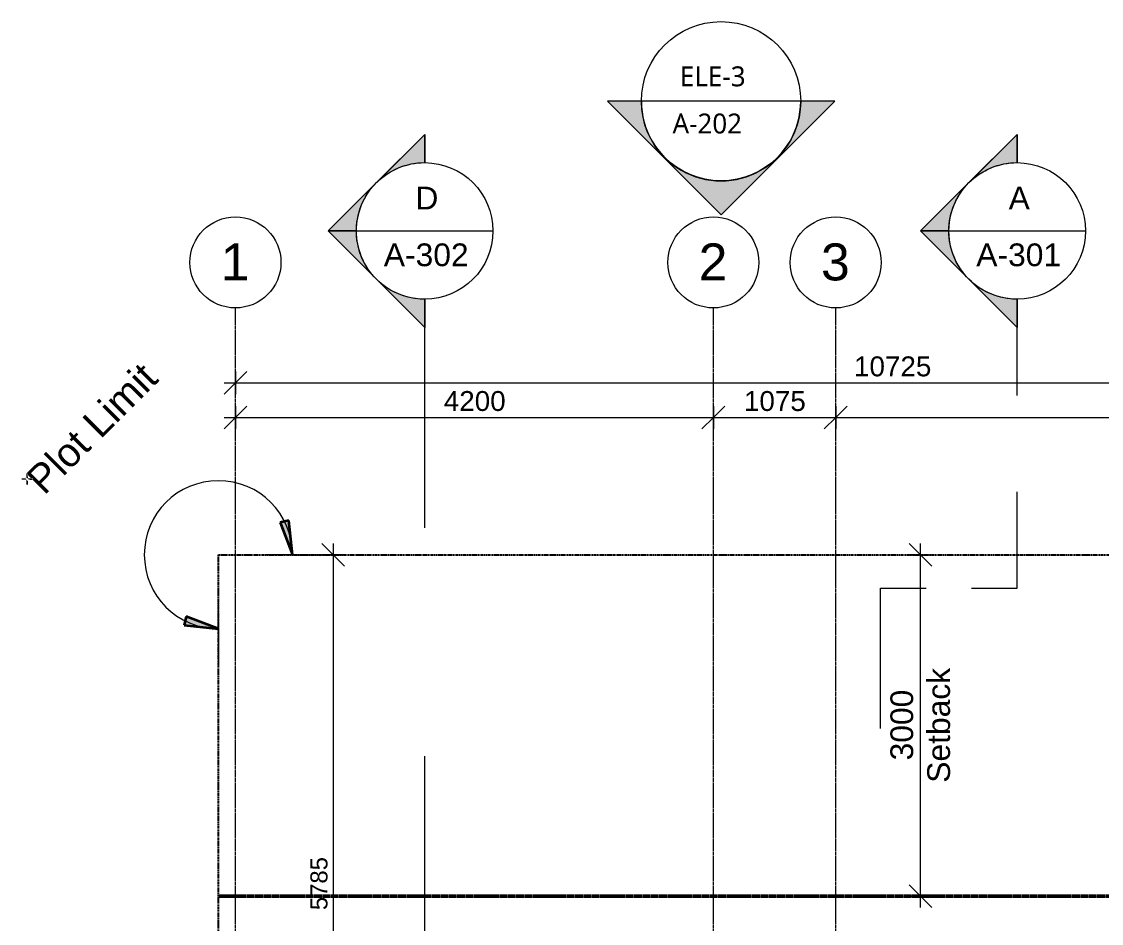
# Model space of a CAD drawing. Header units: millimetres. Extents: x -12746 to 1016489, y -409013 to 338495.
# Drawn here: x -8993 to 496, y 9682 to 17608 of the extents above; entities that cross this region are included whole.
import ezdxf

# ---------------------------------------------------------------- set-up
doc = ezdxf.new("R2010")
doc.units = ezdxf.units.MM
for name, pattern in [('Dash dot2', [6, 3, -1.5, 0, -1.5]), ('Double dash', [55, 20, -5, 10, -5, 10, -5]), ('Grid Line', [22.225, 12.7, -3.175, 3.175, -3.175])]:
    doc.linetypes.add(name, pattern=pattern)
for name, color, linetype, lineweight in [('A-ANNO-DIMS', 211, 'Continuous', 9), ('A-ANNO-DIMS-100', 211, 'Continuous', 9), ('A-ANNO-NOTE', 131, 'Continuous', 9), ('A-DETL', 90, 'Continuous', 9), ('C-PROP-LINE', 91, 'Double dash', 25), ('G-ANNO-SYMB', 111, 'Continuous', 9), ('S-GRID', 1, 'Continuous', 9), ('S-GRID-IDEN', 1, 'Continuous', 9)]:
    doc.layers.add(name, color=color, linetype=linetype, lineweight=lineweight)
doc.styles.add('Arial', font='arial.ttf', dxfattribs={"height": 150})
doc.styles.add('Arial_1', font='arial.ttf', dxfattribs={"height": 325})
doc.styles.add('Arial_2', font='arial.ttf', dxfattribs={"height": 200})
doc.styles.add('Arial_3', font='arial.ttf', dxfattribs={"height": 250})
doc.styles.add('Arial_6', font='arial.ttf', dxfattribs={"height": 175})
doc.styles.add('Lucida Sans Unicode', font='l_10646.ttf', dxfattribs={"height": 175})
doc.dimstyles.new('100', dxfattribs={"dimscale": 304.8, "dimtxt": 153.03891, "dimasz": 0.656168, "dimexe": 0.328084, "dimexo": 0.0625, "dimgap": 0.016404, "dimtad": 1, "dimdec": 0, "dimzin": 0, "dimdsep": 46, "dimtxsty": 'Arial', "dimblk1": 'OBLIQUE', "dimblk2": 'OBLIQUE', "dimsah": 1, "dimcen": 0.09, "dimdle": 0.328084, "dimazin": 0, "dimtfac": 1, "dimtdec": 4, "dimtix": 1, "dimtmove": 0, "dimatfit": 3, "dimfxl": 0.328084, "dimfxlon": 1, "dimtvp": 1, "dimtolj": 1, "dimtzin": 0, "dimarcsym": 2})
doc.dimstyles.new('grid-dim', dxfattribs={"dimscale": 304.8, "dimtxt": 178.545395, "dimasz": 0.656168, "dimexe": 0.328084, "dimexo": 0.0625, "dimgap": 0.016404, "dimtad": 1, "dimdec": 0, "dimzin": 0, "dimdsep": 46, "dimtxsty": 'Arial_6', "dimblk1": 'OBLIQUE', "dimblk2": 'OBLIQUE', "dimsah": 1, "dimcen": 0.09, "dimdle": 0.328084, "dimazin": 0, "dimtfac": 1, "dimtdec": 4, "dimtix": 1, "dimtmove": 0, "dimatfit": 3, "dimfxl": 0.328084, "dimfxlon": 1, "dimtvp": 1, "dimtolj": 1, "dimtzin": 0, "dimarcsym": 2})
doc.dimstyles.new('grid-dim_1', dxfattribs={"dimscale": 304.8, "dimtxt": 178.545395, "dimasz": 0.656168, "dimexe": 0.328084, "dimexo": 0.0625, "dimgap": 0.016404, "dimtad": 1, "dimdec": 0, "dimzin": 0, "dimdsep": 46, "dimtxsty": 'Arial_6', "dimblk1": 'OBLIQUE', "dimblk2": 'OBLIQUE', "dimsah": 1, "dimcen": 0.09, "dimdle": 0.328084, "dimazin": 0, "dimtfac": 1, "dimtdec": 4, "dimtix": 1, "dimtmove": 2, "dimatfit": 3, "dimfxl": 0.328084, "dimfxlon": 1, "dimtvp": 1, "dimtolj": 1, "dimtzin": 0, "dimarcsym": 2})
doc.dimstyles.new('Plot-limit-text', dxfattribs={"dimscale": 304.8, "dimtxt": 255.06485, "dimasz": 0.984252, "dimexe": 0.787402, "dimexo": 0.492126, "dimgap": 0.574147, "dimtad": 1, "dimdec": 0, "dimzin": 0, "dimdsep": 46, "dimtxsty": 'Arial_3', "dimsah": 1, "dimcen": 0.09, "dimazin": 0, "dimtfac": 1, "dimtdec": 4, "dimtix": 1, "dimtmove": 2, "dimatfit": 3, "dimfxl": 1, "dimtvp": 1, "dimtolj": 1, "dimtzin": 0, "dimarcsym": 2})
doc.dimstyles.new('Setback-dim', dxfattribs={"dimscale": 304.8, "dimtxt": 204.05188, "dimasz": 0.656168, "dimexe": 0.328084, "dimexo": 0.0625, "dimgap": 0.016404, "dimtad": 1, "dimdec": 0, "dimzin": 0, "dimdsep": 46, "dimtxsty": 'Arial_2', "dimblk1": 'OBLIQUE', "dimblk2": 'OBLIQUE', "dimsah": 1, "dimcen": 0.09, "dimdle": 0.328084, "dimazin": 0, "dimtfac": 1, "dimtdec": 4, "dimtix": 1, "dimtmove": 0, "dimatfit": 3, "dimfxl": 0.328084, "dimfxlon": 1, "dimtvp": 1, "dimtolj": 1, "dimtzin": 0, "dimarcsym": 2})

# ---------------------------------------------------------------- blocks, each defined once
blk = doc.blocks.new('Family - ___-757194-Roof SSL')
at = {"layer": 'C-PROP-LINE'}
for p, q in [((-7263.9, 12922.2), (6736.1, 12922.2)), ((-7263.9, -18077.8), (-7263.9, 12922.2))]:
    blk.add_line(p, q, dxfattribs=at)
blk = doc.blocks.new('Grid - 100-grid-312781-Roof SSL')
at = {"layer": 'S-GRID-IDEN'}
blk.add_circle((0, 0), 4, dxfattribs=at)
blk = doc.blocks.new('Section - M_Section Head - Filled 2-312746-Roof SSL')
at = {"layer": 'G-ANNO-SYMB'}
h = blk.add_hatch(color=256, dxfattribs=at)
edge = h.paths.add_edge_path()
edge.add_line((-6, 8.485), (-6, 6))
edge.add_arc((-6, 0), 6, 90, 135)
edge.add_line((-10.243, 4.243), (-6, 8.485))
h = blk.add_hatch(color=256, dxfattribs=at)
edge = h.paths.add_edge_path()
edge.add_line((-6, 8.485), (-1.757, 4.243))
edge.add_arc((-6, 0), 6, 45, 90)
edge.add_line((-6, 6), (-6, 8.485))
h = blk.add_hatch(color=256, dxfattribs=at)
edge = h.paths.add_edge_path()
edge.add_line((-14.485, 0), (-10.243, 4.243))
edge.add_arc((-6, 0), 6, 135, 180)
edge.add_line((-12, 0), (-14.485, 0))
h = blk.add_hatch(color=256, dxfattribs=at)
edge = h.paths.add_edge_path()
edge.add_line((2.485, 0), (0, 0))
edge.add_arc((-6, 0), 6, 360, 405)
edge.add_line((-1.757, 4.243), (2.485, 0))
at = {"layer": 'G-ANNO-SYMB', "lineweight": 18}
for p, q in [((-6, 8.485), (-14.485, 0)), ((-6, 8.485), (-10.243, 4.243)), ((-6, 8.485), (2.485, 0)), ((-6, 6), (-6, 8.485)), ((-6, 8.485), (-6, 6)), ((-1.757, 4.243), (-6, 8.485)), ((-10.243, 4.243), (-14.485, 0)), ((2.485, 0), (-1.757, 4.243)), ((-14.485, 0), (-12, 0)), ((0, 0), (2.485, 0)), ((-12, 0), (-14.485, 0)), ((0, 0), (2.485, 0))]:
    blk.add_line(p, q, dxfattribs=at)
for start, end in [(360, 180), (90, 135), (45, 90), (135, 180), (360, 45), (180, 360)]:
    blk.add_arc((-6, 0), 6, start, end, dxfattribs=at)
blk = doc.blocks.new('ELEVATION-TAG-2D - Name___Area_Vol_Perim-514129-Roof SSL')
at = {"layer": 'A-ANNO-NOTE'}
h = blk.add_hatch(color=256, dxfattribs=at)
edge = h.paths.add_edge_path()
edge.add_line((0, 9.991), (9.991, 0))
edge.add_line((9.991, 0), (7, 0))
edge.add_arc((0, 0), 7, 360, 540)
edge.add_line((-7, 0), (-9.991, 0))
edge.add_line((-9.991, 0), (0, 9.991))
for p, q in [((0, 9.991), (-9.991, 0)), ((9.991, 0), (0, 9.991)), ((-9.991, 0), (-7, 0)), ((-7, 0), (7, 0)), ((7, 0), (9.991, 0))]:
    blk.add_line(p, q, dxfattribs=at)
blk.add_circle((0, 0), 7, dxfattribs=at)
blk.add_arc((0, 0), 7, 360, 180, dxfattribs=at)
blk = doc.blocks.new('DIMBLOCK1-Roof SSL')
at = {"layer": 'A-ANNO-DIMS-100', "transparency": 16777216}
for p, q in [((-6255.5, 12922.2), (-6355.5, 13022.2)), ((-6255.5, 13022.2), (-6255.5, 7137.2)), ((-6155.5, 12922.2), (-6355.5, 12922.2)), ((-6255.5, 12922.2), (-6155.5, 12822.2)), ((-6255.5, 12922.2), (-6155.5, 12922.2)), ((-6255.5, 7137.2), (-6355.5, 7237.2)), ((-6155.5, 7137.2), (-6355.5, 7137.2)), ((-6255.5, 7137.2), (-6155.5, 7037.2)), ((-6255.5, 7137.2), (-6155.5, 7137.2))]:
    blk.add_line(p, q, dxfattribs=at)
at = {"layer": 'A-ANNO-DIMS-100', "color": 0, "transparency": 16777216, "insert": (-6455.2, 9798.9), "char_height": 150, "width": 553.765, "attachment_point": 1, "rotation": 90, "line_spacing_factor": 0.941778, "style": 'Arial'}
blk.add_mtext('5785', dxfattribs=at)
blk = doc.blocks.new('_Oblique')
at = {"color": 0, "linetype": 'ByBlock', "lineweight": -2}
blk.add_line((-0.5, -0.5), (0.5, 0.5), dxfattribs=at)
blk = doc.blocks.new('DIMBLOCK6-Roof SSL')
at = {"layer": 'A-ANNO-DIMS-100', "transparency": 16777216}
for p, q in [((-1093.8, 12922.2), (-1193.8, 13022.2)), ((-1093.8, 9822.2), (-1093.8, 13022.2)), ((-1193.8, 12922.2), (-993.8, 12922.2)), ((-1093.8, 12922.2), (-1193.8, 12922.2)), ((-1093.8, 12922.2), (-993.8, 12822.2)), ((-1093.8, 9922.2), (-1193.8, 10022.2)), ((-1193.8, 9922.2), (-993.8, 9922.2)), ((-1093.8, 9922.2), (-1193.8, 9922.2)), ((-1093.8, 9922.2), (-993.8, 9822.2))]:
    blk.add_line(p, q, dxfattribs=at)
at = {"layer": 'A-ANNO-DIMS-100', "color": 0, "transparency": 16777216, "char_height": 200, "attachment_point": 1, "rotation": 90, "line_spacing_factor": 0.941778, "style": 'Arial_2'}
for s, insert, width in [('Setback', (-1034.5, 10918.3), 1209.243), ('3000', (-1358.4, 11114.5), 738.354)]:
    blk.add_mtext(s, dxfattribs=dict(at, insert=insert, width=width))
blk = doc.blocks.new('DIMBLOCK10-Roof SSL')
at = {"layer": 'A-ANNO-DIMS-100', "lineweight": 35, "transparency": 16777216}
for points in [[(-6613, 12922.2), (-6643.7, 13223.2), (-6720.5, 13205)], [(-7263.9, 12271.3), (-7546.7, 12378.8), (-7564.9, 12302)]]:
    blk.add_hatch(color=256, dxfattribs=at).paths.add_polyline_path(points)
for p, q in [((-6643.7, 13223.2), (-6720.5, 13205)), ((-6720.5, 13205), (-6613, 12922.2)), ((-6613, 12922.2), (-6643.7, 13223.2)), ((-7546.7, 12378.8), (-7564.9, 12302)), ((-7263.9, 12271.3), (-7546.7, 12378.8)), ((-7564.9, 12302), (-7263.9, 12271.3))]:
    blk.add_line(p, q, dxfattribs=at)
at = {"layer": 'A-ANNO-DIMS-100', "transparency": 16777216}
for p, q in [((-6613, 12922.2), (-6853, 12922.2)), ((-6613, 12922.2), (-6613, 12922.2)), ((-6613, 12922.2), (-6283, 12922.2)), ((-7263.9, 12271.3), (-7263.9, 12511.3)), ((-7263.9, 12271.3), (-7263.9, 11941.3))]:
    blk.add_line(p, q, dxfattribs=at)
blk.add_arc((-7263.9, 12922.2), 650.9, 360, 270, dxfattribs=at)
blk.add_arc((-7263.9, 12922.2), 650.9, 360, 270, dxfattribs=at)
at = {"layer": 'A-ANNO-DIMS-100', "color": 0, "transparency": 16777216, "insert": (-8972.1, 13614.9), "char_height": 250, "width": 1723.454, "attachment_point": 1, "rotation": 45, "line_spacing_factor": 0.941778, "style": 'Arial_3'}
blk.add_mtext('\u200c\u200dPlot Limit', dxfattribs=at)
blk = doc.blocks.new('DIMBLOCK33-Roof SSL')
at = {"layer": 'A-ANNO-DIMS-100', "transparency": 16777216}
for p, q in [((-7113.9, 14128.6), (-7013.9, 14228.6)), ((-7113.9, 14228.6), (-7113.9, 14028.6)), ((-7113.9, 14128.6), (-7113.9, 14228.6)), ((-2913.9, 14128.6), (-2813.9, 14228.6)), ((-2913.9, 14228.6), (-2913.9, 14028.6)), ((-2913.9, 14128.6), (-2913.9, 14228.6)), ((-7213.9, 14128.6), (-2913.9, 14128.6)), ((-7113.9, 14128.6), (-7213.9, 14028.6)), ((-2913.9, 14128.6), (-3013.9, 14028.6))]:
    blk.add_line(p, q, dxfattribs=at)
at = {"layer": 'A-ANNO-DIMS-100', "color": 0, "transparency": 16777216, "insert": (-5283, 14360.7), "char_height": 175, "width": 646.06, "attachment_point": 1, "line_spacing_factor": 0.941778, "style": 'Arial_6'}
blk.add_mtext('4200', dxfattribs=at)
blk = doc.blocks.new('DIMBLOCK34-Roof SSL')
at = {"layer": 'A-ANNO-DIMS-100', "transparency": 16777216}
for p, q in [((-2913.9, 14128.6), (-2813.9, 14228.6)), ((-2913.9, 14228.6), (-2913.9, 14028.6)), ((-2913.9, 14128.6), (-2913.9, 14228.6)), ((-1838.9, 14128.6), (-1738.9, 14228.6)), ((-1838.9, 14228.6), (-1838.9, 14028.6)), ((-1838.9, 14128.6), (-1838.9, 14228.6)), ((-2913.9, 14128.6), (-3013.9, 14028.6)), ((-2913.9, 14128.6), (-1838.9, 14128.6)), ((-1838.9, 14128.6), (-1938.9, 14028.6))]:
    blk.add_line(p, q, dxfattribs=at)
at = {"layer": 'A-ANNO-DIMS-100', "color": 0, "transparency": 16777216, "insert": (-2645.5, 14360.7), "char_height": 175, "width": 646.06, "attachment_point": 1, "line_spacing_factor": 0.941778, "style": 'Arial_6'}
blk.add_mtext('1075', dxfattribs=at)
blk = doc.blocks.new('DIMBLOCK35-Roof SSL')
at = {"layer": 'A-ANNO-DIMS-100', "transparency": 16777216}
for p, q in [((-1838.9, 14128.6), (-1738.9, 14228.6)), ((-1838.9, 14228.6), (-1838.9, 14028.6)), ((-1838.9, 14128.6), (-1838.9, 14228.6)), ((3611.1, 14128.6), (3711.1, 14228.6)), ((3611.1, 14228.6), (3611.1, 14028.6)), ((3611.1, 14128.6), (3611.1, 14228.6)), ((-1838.9, 14128.6), (-1938.9, 14028.6)), ((-1838.9, 14128.6), (3711.1, 14128.6)), ((3611.1, 14128.6), (3511.1, 14028.6))]:
    blk.add_line(p, q, dxfattribs=at)
at = {"layer": 'A-ANNO-DIMS-100', "color": 0, "transparency": 16777216, "insert": (617, 14360.7), "char_height": 175, "width": 646.06, "attachment_point": 1, "line_spacing_factor": 0.941778, "style": 'Arial_6'}
blk.add_mtext('5450', dxfattribs=at)
blk = doc.blocks.new('DIMBLOCK36-Roof SSL')
at = {"layer": 'A-ANNO-DIMS-100', "transparency": 16777216}
for p, q in [((-7113.9, 14433.1), (-7013.9, 14533.1)), ((-7113.9, 14533.1), (-7113.9, 14333.1)), ((-7113.9, 14433.1), (-7113.9, 14533.1)), ((3611.1, 14433.1), (3711.1, 14533.1)), ((3611.1, 14533.1), (3611.1, 14333.1)), ((3611.1, 14433.1), (3611.1, 14533.1)), ((-7213.9, 14433.1), (3711.1, 14433.1)), ((-7113.9, 14433.1), (-7213.9, 14333.1)), ((3611.1, 14433.1), (3511.1, 14333.1))]:
    blk.add_line(p, q, dxfattribs=at)
at = {"layer": 'A-ANNO-DIMS-100', "color": 0, "transparency": 16777216, "insert": (-1678, 14665.2), "char_height": 175, "width": 807.575, "attachment_point": 1, "line_spacing_factor": 0.941778, "style": 'Arial_6'}
blk.add_mtext('10725', dxfattribs=at)

msp = doc.modelspace()

# ---------------------------------------------------------------- linework, layer by layer
at = {"layer": 'A-DETL', "linetype": 'Dash dot2', "lineweight": 50}
msp.add_line((3736.1, 9922.2), (-7263.9, 9922.2), dxfattribs=at)
at = {"layer": 'G-ANNO-SYMB', "lineweight": 18}
for p, q in [((-6050.8, 15768.1), (-4850.8, 15768.1)), ((-844.3, 15768.1), (355.7, 15768.1))]:
    msp.add_line(p, q, dxfattribs=at)
at = {"layer": 'G-ANNO-SYMB'}
for p, q in [((-5450.8, 13159.4), (-5450.8, 15168.1)), ((-244.3, 14321.4), (-244.3, 15168.1)), ((-244.3, 12628.1), (-244.3, 13474.7)), ((-1444, 12628.1), (-1044.1, 12628.1)), ((-1444, 11394), (-1444, 12628.1)), ((-644.2, 12628.1), (-244.3, 12628.1)), ((-5450.8, 9142.1), (-5450.8, 11150.8))]:
    msp.add_line(p, q, dxfattribs=at)
at = {"layer": 'S-GRID', "linetype": 'Grid Line'}
for p, q in [((-7113.9, -12055.6), (-7113.9, 15091.4)), ((-2913.9, -12055.6), (-2913.9, 15091.4)), ((-1838.9, -12055.6), (-1838.9, 15091.4))]:
    msp.add_line(p, q, dxfattribs=at)

# ---------------------------------------------------------------- block references
at = {"layer": 'A-ANNO-NOTE', "xscale": 100, "yscale": 100, "zscale": 100, "rotation": 180}
msp.add_blockref('ELEVATION-TAG-2D - Name___Area_Vol_Perim-514129-Roof SSL', (-2846.5, 16907.9), dxfattribs=at)
at = {"layer": 'C-PROP-LINE'}
msp.add_blockref('Family - ___-757194-Roof SSL', (0, 0), dxfattribs=at)
at = {"layer": 'G-ANNO-SYMB', "lineweight": 18, "extrusion": (0, 0, -1), "xscale": 99.99999999999993, "yscale": 99.99999999999993, "zscale": 99.99999999999993, "rotation": 270.0000000000002}
for p in [(5450.8, 15168.1), (244.3, 15168.1)]:
    msp.add_blockref('Section - M_Section Head - Filled 2-312746-Roof SSL', p, dxfattribs=at)
at = {"layer": 'S-GRID-IDEN', "xscale": 99.99999999999993, "yscale": 99.99999999999993, "zscale": 99.99999999999993}
for p in [(-7113.9, 15491.4), (-2913.9, 15491.4), (-1838.9, 15491.4)]:
    msp.add_blockref('Grid - 100-grid-312781-Roof SSL', p, dxfattribs=at)

# ---------------------------------------------------------------- texts
at = {"layer": 'A-ANNO-NOTE', "char_height": 175, "attachment_point": 1, "style": 'Lucida Sans Unicode'}
for s, insert, width in [('ELE-3', (-3207.6, 17214.2), 833.755), ('A-202', (-3272.6, 16799.8), 929.957)]:
    msp.add_mtext(s, dxfattribs=dict(at, insert=insert, width=width))
at = {"layer": 'G-ANNO-SYMB', "char_height": 200, "attachment_point": 1, "style": 'Arial_2'}
for s, insert, width in [('D', (-5532.1, 16157), 248.523), ('A', (-319.1, 16157), 232.489), ('A-302', (-5810.1, 15658.1), 921.941), ('A-301', (-603.6, 15658.1), 921.941)]:
    msp.add_mtext(s, dxfattribs=dict(at, insert=insert, width=width))

# ---------------------------------------------------------------- dimensions: what is measured, and where the dimension line sits
at = {"layer": 'A-ANNO-DIMS'}
dim = msp.add_angular_dim_3p(base=(-7914.7, 12922.2), center=(-7263.9, 12922.2), p1=(-6133, 12922.2), p2=(-7263.9, 11791.3), text='\u200c\u200dPlot Limit', dimstyle='Plot-limit-text', override={"dimpost": '<>', "dimfxl": 1599.287188}, dxfattribs=at)
dim.commit()
dim.dimension.update_dxf_attribs({"geometry": 'DIMBLOCK10-Roof SSL', "text_midpoint": (-8244.9, 14106.4), "dimtype": 165, "text_rotation": 45})
dim = msp.add_linear_dim(base=(3611.1, 14433.1), p1=(-7113.9, 14533.1), p2=(3611.1, 14533.1), dimstyle='grid-dim_1', override={"dimpost": '<>', "dimfxl": 10724.999873}, dxfattribs=at)
dim.commit()
dim.dimension.update_dxf_attribs({"geometry": 'DIMBLOCK36-Roof SSL', "text_midpoint": (-1274.2, 14548.6), "dimtype": 160})
for base, p1, p2, override, picture, middle in [((-2913.9, 14128.6), (-7113.9, 14228.6), (-2913.9, 14228.6), {"dimpost": '<>', "dimfxl": 4199.999873}, 'DIMBLOCK33-Roof SSL', (-5013.9, 14222.9)), ((-1838.9, 14128.6), (-2913.9, 14228.6), (-1838.9, 14228.6), {"dimpost": '<>', "dimfxl": 1075.000234}, 'DIMBLOCK34-Roof SSL', (-2376.4, 14222.9)), ((3611.1, 14128.6), (-1838.9, 14228.6), (3611.1, 14228.6), {"dimpost": '<>', "dimfxl": 5449.999766}, 'DIMBLOCK35-Roof SSL', (886.1, 14222.9))]:
    dim = msp.add_linear_dim(base=base, p1=p1, p2=p2, dimstyle='grid-dim', override=override, dxfattribs=at)
    dim.commit()
    dim.dimension.update_dxf_attribs({"geometry": picture, "text_midpoint": middle})
dim = msp.add_linear_dim(base=(-6255.5, 7137.2), p1=(-6155.5, 12922.2), p2=(-6155.5, 7137.2), angle=90, dimstyle='100', override={"dimpost": '<>', "dimfxl": 5785.001504}, dxfattribs=at)
dim.commit()
dim.dimension.update_dxf_attribs({"geometry": 'DIMBLOCK1-Roof SSL', "text_midpoint": (-6337.1, 10029.7)})
dim = msp.add_linear_dim(base=(-1093.8, 12922.2), p1=(-1193.8, 9922.2), p2=(-1193.8, 12922.2), angle=90, text='<>\\XSetback', dimstyle='Setback-dim', override={"dimpost": '<>', "dimfxl": 3000}, dxfattribs=at)
dim.commit()
dim.dimension.update_dxf_attribs({"geometry": 'DIMBLOCK6-Roof SSL', "text_midpoint": (-1093.8, 11422.2)})

# ---------------------------------------------------------------- next in the draw order: texts
at = {"layer": 'S-GRID-IDEN', "char_height": 325, "width": 304.641, "attachment_point": 1, "style": 'Arial_1', "bg_fill": 3, "box_fill_scale": 1.25, "bg_fill_color": 256, "bg_fill_true_color": 13158600, "bg_fill_transparency": 0}
for s, insert in [('1', (-7243, 15658.2)), ('2', (-3043, 15658.2)), ('3', (-1968, 15658.2))]:
    msp.add_mtext(s, dxfattribs=dict(at, insert=insert))

doc.saveas('drawing.dxf')
